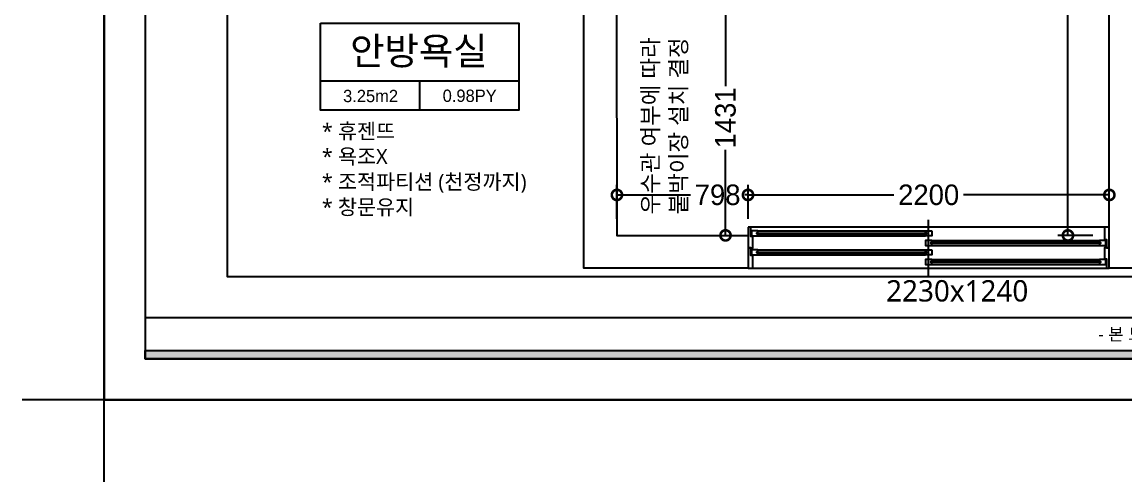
# Model space of a CAD drawing. Header units: millimetres. Extents: x 43335 to 261478, y -4312 to 41218.
# Drawn here: x 43335 to 50050, y 14395 to 17197 of the extents above; entities that cross this region are included whole.
import ezdxf
from ezdxf.enums import TextEntityAlignment as Align

# ---------------------------------------------------------------- set-up
doc = ezdxf.new("R2010")
doc.units = ezdxf.units.MM
doc.linetypes.add('CONT', pattern=[2, 1, 1])
for name, color, linetype in [('0-ELC TEXT', 7, 'Continuous'), ('03-TEXT', 3, 'Continuous'), ('DIM', 7, 'Continuous'), ('FORM(YOURNAME)-11', 1, 'Continuous'), ('P-门', 4, 'Continuous'), ('S-DIM', 7, 'Continuous'), ('문자선', 3, 'Continuous'), ('벽1', 2, 'Continuous'), ('인테리어_가구_제작', 6, 'Continuous'), ('인테리어_기타', 8, 'Continuous')]:
    doc.layers.add(name, color=color, linetype=linetype)
doc.styles.add('YOURNAME', font='HANDotum.ttf')
doc.styles.add('넥슨고딕', font='HANDotum.ttf')
doc.styles.add('돋움', font='malgun.ttf')
doc.styles.add('스타일1', font='HANDotum.ttf')
doc.styles.add('코레일둥고', font='HANDotum.ttf')
doc.dimstyles.new('50', dxfattribs={"dimscale": 50, "dimtxt": 2.5, "dimasz": 2.5, "dimexe": 1.25, "dimexo": 2, "dimtad": 0, "dimdec": 0, "dimtxsty": '스타일1', "dimblk": 'DOTSMALL', "dimcen": 2.5, "dimclrd": 1, "dimclre": 1, "dimclrt": 2, "dimadec": 0, "dimazin": 0, "dimtfac": 1, "dimtdec": 0, "dimtix": 1, "dimtmove": 0, "dimatfit": 3, "dimldrblk": 'DOTSMALL', "dimfxl": 1.25, "dimarcsym": 0})

# ---------------------------------------------------------------- blocks, each defined once
blk = doc.blocks.new('FORM-ELEVATION')
at = {"layer": 'FORM(YOURNAME)-11'}
h = blk.add_hatch(color=256, dxfattribs=at)
h.dxf.hatch_style = 1
h.paths.add_polyline_path([(-10309, 35708), (71691, 35708), (71691, 35508), (-10309, 35508)])
h.paths.add_polyline_path([(-10309, -21492), (71691, -21492), (71691, -21692), (-10309, -21692)])
at = {"layer": 'Defpoints', "color": 158}
blk.add_line((62481, -20692), (-10309, -20692), dxfattribs=at)
for points in [[(-10309, -21692), (71691, -21692), (71691, 35708), (-10309, 35708)], [(-8309, 33708), (61071, 33708), (61071, -19692), (-8309, -19692)]]:
    blk.add_lwpolyline(points, close=True, dxfattribs=at)
at = {"layer": 'Defpoints', "color": 1}
blk.add_lwpolyline([(-11309, -24692), (-11309, -22692), (-13309, -22692)], dxfattribs=at)
at = {"layer": 'FORM(YOURNAME)-11', "color": 250}
blk.add_lwpolyline([(-11309, -22692), (72691, -22692), (72691, 36708), (-11309, 36708)], close=True, dxfattribs=at)
at = {"layer": 'FORM(YOURNAME)-11'}
blk.add_lwpolyline([(-10309, -21492), (71691, -21492), (71691, -21692), (-10309, -21692)], close=True, dxfattribs=at)
at = {"layer": 'FORM(YOURNAME)-11', "color": 1, "style": 'YOURNAME'}
blk.add_text("- 본 도서는 어떠한 경우에도 무단으로 도용할 수 없으며 도용시 '지적재산권' 보호에 관한 법률에 의거, 법적 분쟁이 발생합니다.  또한 본 도서에 관한 모든 저작권은 당사에 있습니다. -", height=300, dxfattribs=at).set_placement((28146, -21092), align=Align.MIDDLE_CENTER)
at = {"layer": 'FORM(YOURNAME)-11', "color": 3, "style": 'YOURNAME'}
for tag, height, p in [('1', 451, (71041, -1219)), ('2', 451, (71041, -1863)), ('3', 451, (71041, -3150)), ('4', 451, (71041, -5081)), ('5', 515, (71041, -7398)), ('6', 515, (71041, -9650)), ('7', 515, (71041, -11903)), ('8', 515, (71041, -14155)), ('9', 515, (71041, -16408)), ('10', 515, (66791, -18596)), ('11', 515, (71041, -18660)), ('12', 515, (66791, -20848)), ('13', 515, (71041, -20848))]:
    blk.add_attdef(tag, text='', height=height, dxfattribs=at).set_placement(p, align=Align.MIDDLE_RIGHT)
blk = doc.blocks.new('_DOTSMALL')
at = {"color": 0, "linetype": 'ByBlock', "const_width": 0.5}
blk.add_lwpolyline([(-0.0625, 0, 1), (0.0625, 0, 1)], format="xyb", close=True, dxfattribs=at)
blk = doc.blocks.new('*D113')
at = {"layer": 'Defpoints', "color": 0, "transparency": 16777216}
for p in [(49954.5, 16143.8), (47754.5, 15897.3), (49954.5, 15897.3)]:
    blk.add_point(p, dxfattribs=at)
at = {"layer": 'S-DIM', "color": 1, "lineweight": -2, "transparency": 16777216}
for p, q in [((47754.5, 15997.3), (47754.5, 16206.3)), ((49954.5, 15997.3), (49954.5, 16206.3)), ((47754.5, 16143.8), (48643.1, 16143.8)), ((49954.5, 16143.8), (49065.8, 16143.8))]:
    blk.add_line(p, q, dxfattribs=at)
at = {"layer": 'S-DIM', "color": 1, "lineweight": -2, "transparency": 16777216, "xscale": 125, "yscale": 125, "zscale": 125, "rotation": 180}
blk.add_blockref('_DOTSMALL', (47754.5, 16143.8), dxfattribs=at)
at = {"layer": 'S-DIM', "color": 1, "lineweight": -2, "transparency": 16777216, "xscale": 125, "yscale": 125, "zscale": 125}
blk.add_blockref('_DOTSMALL', (49954.5, 16143.8), dxfattribs=at)
at = {"layer": 'S-DIM', "color": 2, "transparency": 16777216, "insert": (48854.5, 16143.8), "char_height": 125, "attachment_point": 5, "style": '스타일1'}
blk.add_mtext('2200', dxfattribs=at)
blk = doc.blocks.new('*D114')
at = {"layer": 'Defpoints', "color": 0, "transparency": 16777216}
for p in [(47754.5, 16143.8), (46956.5, 15897.3), (47754.5, 15897.2)]:
    blk.add_point(p, dxfattribs=at)
at = {"layer": 'S-DIM', "color": 1, "lineweight": -2, "transparency": 16777216}
for p, q in [((46956.5, 15997.3), (46956.5, 16206.3)), ((47754.5, 15997.2), (47754.5, 16206.3)), ((46956.5, 16143.8), (47404.7, 16143.8)), ((47754.5, 16143.8), (47734.3, 16143.8))]:
    blk.add_line(p, q, dxfattribs=at)
at = {"layer": 'S-DIM', "color": 1, "lineweight": -2, "transparency": 16777216, "xscale": 125, "yscale": 125, "zscale": 125, "rotation": 180}
blk.add_blockref('_DOTSMALL', (46956.5, 16143.8), dxfattribs=at)
at = {"layer": 'S-DIM', "color": 1, "lineweight": -2, "transparency": 16777216, "xscale": 125, "yscale": 125, "zscale": 125}
blk.add_blockref('_DOTSMALL', (47754.5, 16143.8), dxfattribs=at)
at = {"layer": 'S-DIM', "color": 2, "transparency": 16777216, "insert": (47569.5, 16143.8), "char_height": 125, "attachment_point": 5, "style": '스타일1'}
blk.add_mtext('798', dxfattribs=at)
blk = doc.blocks.new('*D115')
at = {"layer": 'Defpoints', "color": 0, "transparency": 16777216}
for p in [(46954.5, 17328.4), (46956.5, 15897.3), (47617.6, 15897.3)]:
    blk.add_point(p, dxfattribs=at)
at = {"layer": 'S-DIM', "color": 1, "lineweight": -2, "transparency": 16777216}
for p, q in [((47054.5, 17328.4), (47680.1, 17328.4)), ((47617.6, 17328.4), (47617.6, 16806.3)), ((47617.6, 15897.3), (47617.6, 16419.4)), ((47056.5, 15897.3), (47680.1, 15897.3))]:
    blk.add_line(p, q, dxfattribs=at)
at = {"layer": 'S-DIM', "color": 1, "lineweight": -2, "transparency": 16777216, "xscale": 125, "yscale": 125, "zscale": 125}
for p, rotation in [((47617.6, 17328.4), 90), ((47617.6, 15897.3), 270)]:
    blk.add_blockref('_DOTSMALL', p, dxfattribs=dict(at, rotation=rotation))
at = {"layer": 'S-DIM', "color": 2, "transparency": 16777216, "insert": (47617.6, 16612.9), "char_height": 125, "attachment_point": 5, "rotation": 90, "style": '스타일1'}
blk.add_mtext('1431', dxfattribs=at)
blk = doc.blocks.new('*D119')
at = {"layer": 'Defpoints', "color": 0, "transparency": 16777216}
for p in [(49702.6, 21118.4), (49954.5, 21118.4), (49954.5, 15897.3)]:
    blk.add_point(p, dxfattribs=at)
at = {"layer": 'S-DIM', "color": 1, "lineweight": -2, "transparency": 16777216}
for p, q in [((49854.5, 21118.4), (49640.1, 21118.4)), ((49702.6, 21118.4), (49702.6, 18705.9)), ((49702.6, 15897.3), (49702.6, 18309.9)), ((49854.5, 15897.3), (49640.1, 15897.3))]:
    blk.add_line(p, q, dxfattribs=at)
at = {"layer": 'S-DIM', "color": 1, "lineweight": -2, "transparency": 16777216, "xscale": 125, "yscale": 125, "zscale": 125}
for p, rotation in [((49702.6, 21118.4), 90), ((49702.6, 15897.3), 270)]:
    blk.add_blockref('_DOTSMALL', p, dxfattribs=dict(at, rotation=rotation))
at = {"layer": 'S-DIM', "color": 2, "transparency": 16777216, "insert": (49702.6, 18507.9), "char_height": 125, "attachment_point": 5, "rotation": 90, "style": '스타일1'}
blk.add_mtext('5221', dxfattribs=at)
blk = doc.blocks.new('ahsuehd')
at = {"layer": 'P-门', "ltscale": 15}
for p, q in [((47810.1, -24042.1), (47810.1, -24046.1)), ((48839, -24042.1), (48839, -24046.1)), ((48873.5, -24096.3), (48876.2, -24097.6)), ((48876.2, -24097.6), (48876.7, -24098.6)), ((48876.7, -24098.6), (48877.3, -24100.1)), ((49898.9, -24104.1), (49898.9, -24100.1)), ((47810.1, -24158.1), (47810.1, -24162.1)), ((48839, -24158.1), (48839, -24162.1)), ((48870, -24216.1), (48870, -24220.1)), ((48873.5, -24212.3), (48876.2, -24213.6)), ((48873.5, -24223.8), (48876.2, -24222.5)), ((48876.2, -24213.6), (48876.7, -24214.6)), ((48876.2, -24222.5), (48876.7, -24221.5)), ((48876.7, -24214.6), (48877.3, -24216.1)), ((48876.7, -24221.5), (48877.3, -24220.1)), ((49898.9, -24220.1), (49898.9, -24216.1))]:
    blk.add_line(p, q, dxfattribs=at)
for points in [[(48854.5, -24311.3), (48854.5, -23961.3)], [(47754.5, -24006.2), (47754.5, -24131.2), (47784.5, -24131.2), (47784.5, -24063.2), (47784.5, -24063.2), (47771.9, -24063.2), (47771.9, -24006.2), (47754.5, -24006.2)], [(49924.5, -24006.2), (47771.9, -24006.2)], [(47813.6, -24029.1), (48835.5, -24029.1)], [(47813.6, -24038.3), (47816.3, -24039.6), (47816.8, -24040.6), (47817.4, -24042.1)], [(48835.5, -24038.3), (48832.7, -24039.6), (48832.2, -24040.6), (48831.7, -24042.1)], [(49954.5, -24131.2), (49954.5, -24006.2), (49924.5, -24006.2), (49924.5, -24079.6), (49924.5, -24081.7), (49937, -24081.7), (49937, -24131.2), (49954.5, -24131.2)], [(47810.1, -24042.1), (48839, -24042.1)], [(47810.1, -24046.1), (48839, -24046.1)], [(47813.6, -24049.8), (47816.3, -24048.5), (47816.8, -24047.5), (47817.4, -24046.1)], [(47813.6, -24059.1), (48835.5, -24059.1)], [(48835.5, -24049.8), (48832.7, -24048.5), (48832.2, -24047.5), (48831.7, -24046.1)], [(48870, -24100.1), (49898.9, -24100.1)], [(48870, -24104.1), (49898.9, -24104.1)], [(48873.5, -24087.1), (49895.4, -24087.1)], [(48873.5, -24107.8), (48876.2, -24106.5), (48876.7, -24105.5), (48877.3, -24104.1)], [(49895.4, -24096.3), (49892.7, -24097.6), (49892.1, -24098.6), (49891.6, -24100.1)], [(49895.4, -24107.8), (49892.7, -24106.5), (49892.1, -24105.5), (49891.6, -24104.1)], [(47754.5, -24131.2), (47754.5, -24256.2), (47784.5, -24256.2), (47784.5, -24199.3), (47784.5, -24179.2), (47771.9, -24179.2), (47771.9, -24131.2), (47754.5, -24131.2)], [(47810.1, -24158.1), (48839, -24158.1)], [(47810.1, -24162.1), (48839, -24162.1)], [(47813.6, -24145.1), (48835.5, -24145.1)], [(47813.6, -24154.3), (47816.3, -24155.6), (47816.8, -24156.6), (47817.4, -24158.1)], [(47813.6, -24165.8), (47816.3, -24164.5), (47816.8, -24163.5), (47817.4, -24162.1)], [(48835.5, -24154.3), (48832.7, -24155.6), (48832.2, -24156.6), (48831.7, -24158.1)], [(48835.5, -24165.8), (48832.7, -24164.5), (48832.2, -24163.5), (48831.7, -24162.1)], [(48873.5, -24117.1), (49895.4, -24117.1)], [(47813.6, -24175.1), (48835.5, -24175.1)], [(48870, -24216.1), (49898.9, -24216.1)], [(48870, -24220.1), (49898.9, -24220.1)], [(48873.5, -24203.1), (49895.4, -24203.1)], [(48873.5, -24233.1), (49895.4, -24233.1)], [(49895.4, -24212.3), (49892.7, -24213.6), (49892.1, -24214.6), (49891.6, -24216.1)], [(49895.4, -24223.8), (49892.7, -24222.5), (49892.1, -24221.5), (49891.6, -24220.1)], [(47784.5, -24256.2), (49937, -24256.2)]]:
    blk.add_lwpolyline(points, dxfattribs=at)
for points in [[(47775.6, -24029.1), (47775.6, -24059.1), (47813.6, -24059.1), (47813.6, -24049.1), (47808, -24047.3), (47808, -24040.8), (47813.6, -24039.1), (47813.6, -24029.1)], [(48873.5, -24029.1), (48873.5, -24059.1), (48835.5, -24059.1), (48835.5, -24049.1), (48841, -24047.3), (48841, -24040.8), (48835.5, -24039.1), (48835.5, -24029.1)], [(48873.5, -24107.1), (48867.9, -24105.3), (48867.9, -24098.8), (48873.5, -24097.1), (48873.5, -24087.1), (48835.5, -24087.1), (48835.5, -24117.1), (48873.5, -24117.1)], [(49933.4, -24117.1), (49933.4, -24087.1), (49895.4, -24087.1), (49895.4, -24097.1), (49900.9, -24098.8), (49900.9, -24105.3), (49895.4, -24107.1), (49895.4, -24117.1)], [(47775.6, -24145.1), (47775.6, -24175.1), (47813.6, -24175.1), (47813.6, -24165.1), (47808, -24163.3), (47808, -24156.8), (47813.6, -24155.1), (47813.6, -24145.1)], [(48873.5, -24145.1), (48873.5, -24175.1), (48835.5, -24175.1), (48835.5, -24165.1), (48841, -24163.3), (48841, -24156.8), (48835.5, -24155.1), (48835.5, -24145.1)], [(49954.5, -24256.2), (49954.5, -24131.2), (49924.5, -24131.2), (49924.5, -24197.1), (49924.5, -24199.2), (49937, -24199.2), (49937, -24256.2)], [(48873.5, -24223.1), (48867.9, -24221.3), (48867.9, -24214.8), (48873.5, -24213.1), (48873.5, -24203.1), (48835.5, -24203.1), (48835.5, -24233.1), (48873.5, -24233.1)], [(49933.4, -24233.1), (49933.4, -24203.1), (49895.4, -24203.1), (49895.4, -24213.1), (49900.9, -24214.8), (49900.9, -24221.3), (49895.4, -24223.1), (49895.4, -24233.1)]]:
    blk.add_lwpolyline(points, close=True, dxfattribs=at)
blk = doc.blocks.new('aheishxsdfe')
at = {"layer": '벽1'}
blk.add_lwpolyline([(51494.4, 37328.5), (50914.6, 37328.5), (50914.6, 36798.4), (50144.6, 36798.4), (50144.6, 35798.4), (51064.5, 35798.4), (51064.5, 35938.4), (51164.5, 35938.4), (51164.5, 35698.4), (49954.5, 35697.3), (49954.5, 41118.4), (49904.5, 41118.4), (49904.5, 41318.4), (52324.5, 41318.4), (52324.5, 41118.4), (50154.5, 41118.4), (50154.5, 37528.4), (51494.4, 37528.4), (51494.4, 37328.5)], dxfattribs=at)
blk.add_lwpolyline([(46954.5, 40368.4), (46954.5, 37528.4), (47419.5, 37528.4), (47419.5, 37328.4), (46954.5, 37328.4), (46956.5, 35897.3), (47754.5, 35897.3), (47754.5, 35697.3), (46754.5, 35697.4), (46754.5, 37328.4), (46429.5, 37328.4), (46429.5, 37528.4), (46754.5, 37528.4), (46754.5, 40368.4)], close=True, dxfattribs=at)

msp = doc.modelspace()

# ---------------------------------------------------------------- linework, layer by layer
at = {"layer": 'DIM'}
msp.add_lwpolyline([(43834.5, 29745.2), (64834.5, 29745.2), (64834.5, 14895.2), (43834.5, 14895.2)], close=True, dxfattribs=at)
at = {"layer": '인테리어_기타', "color": 152, "true_color": 0x2776bb}
msp.add_line((45755.5, 16660.2), (45755.5, 16837.1), dxfattribs=at)
msp.add_lwpolyline([(45151.9, 17190.8), (46359.1, 17190.8), (46359.1, 16837.1), (45151.9, 16837.1)], close=True, dxfattribs=at)
msp.add_lwpolyline([(46359.1, 16837.1), (46359.1, 16660.2), (45151.9, 16660.2), (45151.9, 16837.1)], dxfattribs=at)

# ---------------------------------------------------------------- block references
at = {"layer": 'DIM'}
for name, p in [('ahsuehd', (0, 39953.5)), ('aheishxsdfe', (0, -20000))]:
    msp.add_blockref(name, p, dxfattribs=at)
at = {"layer": '인테리어_가구_제작', "color": 8, "linetype": 'CONT', "ltscale": 200, "xscale": 0.25, "yscale": 0.25, "zscale": 0.25}
msp.add_blockref('FORM-ELEVATION', (46661.7, 20568.1), dxfattribs=at)

# ---------------------------------------------------------------- texts
at = {"layer": '0-ELC TEXT', "style": '코레일둥고'}
for s, p in [('우수관 여부에 따라', (47209.7, 16025.6)), ('붙박이장 설치 결정', (47381.2, 16025.6))]:
    msp.add_text(s, height=100, rotation=90, dxfattribs=at).set_placement(p)
at = {"layer": '03-TEXT'}
for s, height, style, p in [('안방욕실', 166.67, '코레일둥고', (45750.5, 16937.4)), ('3.25m2', 75, '넥슨고딕', (45456.5, 16709.1)), ('0.98PY', 75, '넥슨고딕', (46060, 16710.5))]:
    msp.add_text(s, height=height, dxfattribs=dict(at, style=style)).set_placement(p, align=Align.CENTER)
at = {"layer": '문자선', "insert": (45160.1, 16578.8), "char_height": 92.489, "attachment_point": 1, "style": '돋움'}
msp.add_mtext_dynamic_manual_height_columns('* 휴젠뜨\\P* 욕조X^J* 조적파티션 (천정까지) \\P* 창문유지', width=1544.259, gutter_width=137.5, heights=[782.1], dxfattribs=at)
at = {"layer": '인테리어_기타', "color": 152, "true_color": 0x2776bb, "insert": (49461.2, 15624.6), "char_height": 130.2, "attachment_point": 3, "style": '돋움'}
msp.add_mtext_dynamic_manual_height_columns('2230x1240', width=1361.317, gutter_width=276.6, heights=[390.6], dxfattribs=at)

# ---------------------------------------------------------------- dimensions: what is measured, and where the dimension line sits
at = {"layer": 'S-DIM'}
for base, p1, p2, picture, middle in [((49702.6, 21118.4), (49954.5, 15897.3), (49954.5, 21118.4), '*D119', (49702.6, 18507.9)), ((47617.6, 15897.3), (46954.5, 17328.4), (46956.5, 15897.3), '*D115', (47617.6, 16612.9))]:
    dim = msp.add_linear_dim(base=base, p1=p1, p2=p2, angle=90, dimstyle='50', dxfattribs=at)
    dim.commit()
    dim.dimension.update_dxf_attribs({"geometry": picture, "text_midpoint": middle})
dim = msp.add_linear_dim(base=(47754.5, 16143.8), p1=(46956.5, 15897.3), p2=(47754.5, 15897.2), dimstyle='50', dxfattribs=at)
dim.commit()
dim.dimension.update_dxf_attribs({"geometry": '*D114', "text_midpoint": (47569.5, 16143.8), "dimtype": 160})
dim = msp.add_linear_dim(base=(49954.5, 16143.8), p1=(47754.5, 15897.3), p2=(49954.5, 15897.3), dimstyle='50', dxfattribs=at)
dim.commit()
dim.dimension.update_dxf_attribs({"geometry": '*D113', "text_midpoint": (48854.5, 16143.8)})

doc.saveas('drawing.dxf')
